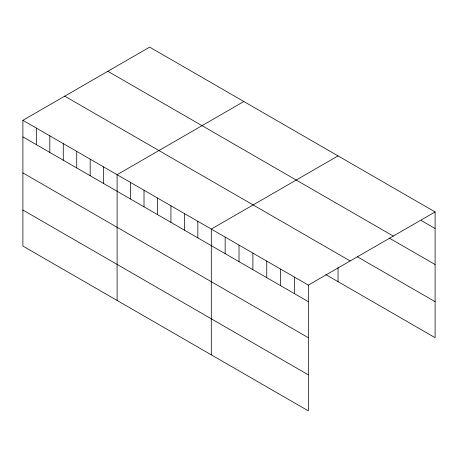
<?xml version="1.0" encoding="UTF-8"?>
<svg xmlns="http://www.w3.org/2000/svg" width="458" height="458" viewBox="0 0 458 458"><rect width="100%" height="100%" fill="white"/><g stroke="black" fill="none" stroke-linecap="round" stroke-linejoin="round"><path stroke-width="0.69" d="M22.9 120.311L308.343 285.111L308.343 410.872L22.9 246.072L22.9 120.311L149.657 47.128L435.1 211.928L435.1 337.689L325.815 274.594M243.851 101.51L117.099 174.693L117.099 300.454M338.05 155.897L211.293 229.08L211.293 354.841M308.343 285.111L435.1 211.928M421.234 220.498L435.1 228.508M107.825 71.276L393.273 236.076M389.289 238.086L435.1 264.535M357.337 256.766L435.1 301.662M64.727 96.157L350.175 260.963M22.9 136.885L308.343 301.685M22.9 172.918L308.343 337.718M22.9 210.039L308.343 374.839M338.05 267.529L338.05 281.659M294.483 277.107L294.483 293.681M280.617 269.104L280.617 285.678M266.751 261.094L266.751 277.674M252.885 253.091L252.885 269.67M239.024 245.087L239.024 261.661M225.159 237.084L225.159 253.658M197.839 221.311L197.839 237.885M184.379 213.537L184.379 230.116M170.926 205.768L170.926 222.348M157.466 197.999L157.466 214.579M144.012 190.23L144.012 206.81M130.553 182.461L130.553 199.041M103.64 166.924L103.64 183.503M90.186 159.155L90.186 175.735M76.726 151.386L76.726 167.96M63.273 143.617L63.273 160.191M49.813 135.849L49.813 152.422M36.359 128.08L36.359 144.654"/></g></svg>
